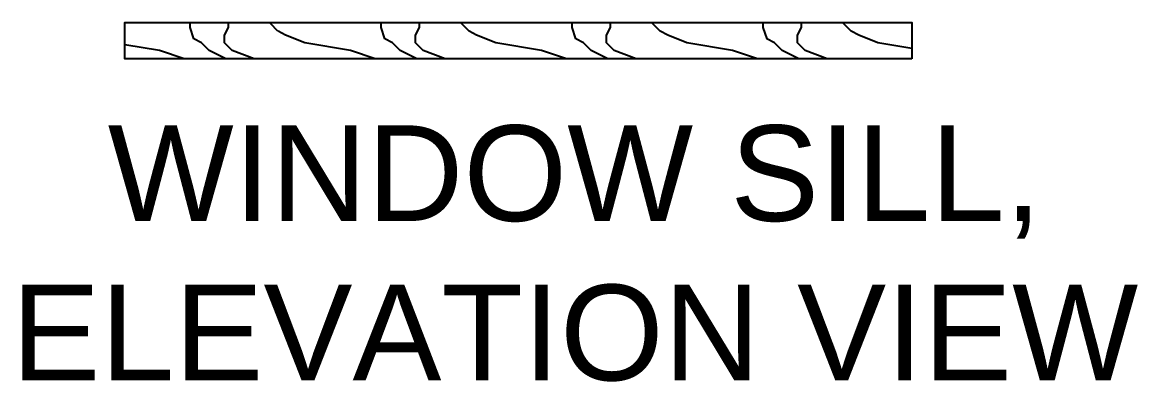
# Model space of a CAD drawing. Extents: x 6298 to 37851, y 8111 to 44134.
# Drawn here: x 10795 to 11963, y 13257 to 13633 of the extents above; entities that cross this region are included whole.
import ezdxf

# ---------------------------------------------------------------- set-up
doc = ezdxf.new("R2010")
doc.units = 0
doc.header["$MEASUREMENT"] = 0
doc.set_wipeout_variables(frame=1)
for name, color, linetype in [('A-DIMENSIONS', 30, 'Continuous'), ('A-Hatch', 8, 'Continuous'), ('AR-Jambs', 3, 'Continuous')]:
    doc.layers.add(name, color=color, linetype=linetype)
doc.styles.get("Standard").update_dxf_attribs({"font": 'arial.ttf'})

msp = doc.modelspace()

# ---------------------------------------------------------------- texts
at = {"layer": 'A-DIMENSIONS', "insert": (11373.1, 13525), "char_height": 100, "attachment_point": 2}
msp.add_mtext_dynamic_manual_height_columns('WINDOW SILL, ELEVATION VIEW', width=1221.915, gutter_width=1, heights=[0], dxfattribs=at)

# ---------------------------------------------------------------- wipeouts: each hides what was drawn before it
msp.add_wipeout([(11726.2, 13632.7), (11726.2, 13594.7), (10902.2, 13594.7), (10902.2, 13632.7)]).dxf.layer = 'AR-Jambs'

# ---------------------------------------------------------------- next in the draw order: hatches: boundary and pattern name
at = {"layer": 'A-Hatch'}
h = msp.add_hatch(dxfattribs=at)
h.set_pattern_fill('HWOD20E1', color=256, scale=4, pattern_type=2)
h.set_pattern_definition([(14.03624, (-210109.72, 93891.21), (2e-07, 200), [32.98484, -791.6363]), (14.03624, (-209909.72, 93891.21), (2e-07, 200), [32.98484, -791.6363]), (14.03624, (-209709.72, 93891.21), (2e-07, 200), [32.98484, -791.6363]), (14.03624, (-209509.72, 93891.21), (2e-07, 200), [32.98484, -791.6363]), (18.43495, (-210077.72, 93899.21), (3e-07, 200), [37.94733, -594.5082]), (18.43495, (-209877.72, 93899.21), (3e-07, 200), [37.94733, -594.5082]), (18.43495, (-209677.72, 93899.21), (3e-07, 200), [37.94733, -594.5082]), (21.80141, (-210041.72, 93911.21), (-5e-06, 200), [21.5407, -1055.4923]), (21.80141, (-209841.72, 93911.21), (-5e-06, 200), [21.5407, -1055.4923]), (21.80141, (-209641.72, 93911.21), (-5e-06, 200), [21.5407, -1055.4923]), (21.80141, (-209441.72, 93911.21), (-5e-06, 200), [21.5407, -1055.4923]), (21.80141, (-209241.72, 93911.21), (-5e-06, 200), [21.5407, -1055.4923]), (63.43495, (-210021.72, 93919.21), (-3e-06, 199.999995), [8.94427, -438.26932]), (90, (-210017.72, 93927.21), (-200, 1e-14), [8, -192]), (153.43495, (-210017.72, 93935.21), (1e-05, 200), [8.94427, -438.26932]), (153.43495, (-209817.72, 93935.21), (1e-05, 200), [8.94427, -438.26932]), (90, (-210025.72, 93939.21), (-200, 1e-14), [8, -192]), (45, (-210025.72, 93947.21), (1e-14, 200), [5.65685, -277.18585]), (45, (-210021.72, 93951.21), (1e-14, 200), [5.65685, -277.18585]), (90, (-210017.72, 93955.21), (-200, 1e-14), [4, -196]), (146.30994, (-210017.72, 93959.21), (-1e-05, 200), [14.4222, -706.68805]), (146.30994, (-209817.72, 93959.21), (-1e-05, 200), [14.4222, -706.68805]), (146.30994, (-209617.72, 93959.21), (-1e-05, 200), [14.4222, -706.68805]), (168.69008, (-210029.72, 93967.21), (-2e-05, 200), [20.3961, -999.4078]), (168.69008, (-209829.72, 93967.21), (-2e-05, 200), [20.3961, -999.4078]), (168.69008, (-209629.72, 93967.21), (-2e-05, 200), [20.3961, -999.4078]), (168.69008, (-209429.72, 93967.21), (-2e-05, 200), [20.3961, -999.4078]), (168.69008, (-209229.72, 93967.21), (-2e-05, 200), [20.3961, -999.4078]), (171.86989, (-210049.72, 93971.21), (2e-05, 200), [28.2843, -1385.9293]), (171.86989, (-209849.72, 93971.21), (2e-05, 200), [28.2843, -1385.9293]), (171.86989, (-209649.72, 93971.21), (2e-05, 200), [28.2843, -1385.9293]), (171.86989, (-209449.72, 93971.21), (2e-05, 200), [28.2843, -1385.9293]), (171.86989, (-209249.72, 93971.21), (2e-05, 200), [28.2843, -1385.9293]), (171.86989, (-209049.72, 93971.21), (2e-05, 200), [28.2843, -1385.9293]), (171.86989, (-208849.72, 93971.21), (2e-05, 200), [28.2843, -1385.9293]), (172.87498, (-210077.72, 93975.21), (-2e-06, 200), [32.249, -1580.2025]), (172.87498, (-209877.72, 93975.21), (-2e-06, 200), [32.249, -1580.2025]), (172.87498, (-209677.72, 93975.21), (-2e-06, 200), [32.249, -1580.2025]), (172.87498, (-209477.72, 93975.21), (-2e-06, 200), [32.249, -1580.2025]), (172.87498, (-209277.72, 93975.21), (-2e-06, 200), [32.249, -1580.2025]), (172.87498, (-209077.72, 93975.21), (-2e-06, 200), [32.249, -1580.2025]), (172.87498, (-208877.72, 93975.21), (-2e-06, 200), [32.249, -1580.2025]), (172.87498, (-208677.72, 93975.21), (-2e-06, 200), [32.249, -1580.2025]), (20.85446, (-210109.72, 93863.21), (-1e-06, 200), [89.8888, -4404.5522]), (20.85446, (-209909.72, 93863.21), (-1e-06, 200), [89.8888, -4404.5522]), (20.85446, (-209709.72, 93863.21), (-1e-06, 200), [89.8888, -4404.5522]), (20.85446, (-209509.72, 93863.21), (-1e-06, 200), [89.8888, -4404.5522]), (20.85446, (-209309.72, 93863.21), (-1e-06, 200), [89.8888, -4404.5522]), (20.85446, (-209109.72, 93863.21), (-1e-06, 200), [89.8888, -4404.5522]), (20.85446, (-208909.72, 93863.21), (-1e-06, 200), [89.8888, -4404.5522]), (20.85446, (-208709.72, 93863.21), (-1e-06, 200), [89.8888, -4404.5522]), (20.85446, (-208509.72, 93863.21), (-1e-06, 200), [89.8888, -4404.5522]), (20.85446, (-208309.72, 93863.21), (-1e-06, 200), [89.8888, -4404.5522]), (20.85446, (-208109.72, 93863.21), (-1e-06, 200), [89.8888, -4404.5522]), (20.85446, (-207909.72, 93863.21), (-1e-06, 200), [89.8888, -4404.5522]), (20.85446, (-207709.72, 93863.21), (-1e-06, 200), [89.8888, -4404.5522]), (20.85446, (-207509.72, 93863.21), (-1e-06, 200), [89.8888, -4404.5522]), (20.85446, (-207309.72, 93863.21), (-1e-06, 200), [89.8888, -4404.5522]), (20.85446, (-207109.72, 93863.21), (-1e-06, 200), [89.8888, -4404.5522]), (20.85446, (-206909.72, 93863.21), (-1e-06, 200), [89.8888, -4404.5522]), (20.85446, (-206709.72, 93863.21), (-1e-06, 200), [89.8888, -4404.5522]), (20.85446, (-206509.72, 93863.21), (-1e-06, 200), [89.8888, -4404.5522]), (20.85446, (-206309.72, 93863.21), (-1e-06, 200), [89.8888, -4404.5522]), (20.85446, (-206109.72, 93863.21), (-1e-06, 200), [89.8888, -4404.5522]), (23.96249, (-210025.72, 93895.21), (-7e-06, 200), [39.3954, -1930.3761]), (23.96249, (-209825.72, 93895.21), (-7e-06, 200), [39.3954, -1930.3761]), (23.96249, (-209625.72, 93895.21), (-7e-06, 200), [39.3954, -1930.3761]), (23.96249, (-209425.72, 93895.21), (-7e-06, 200), [39.3954, -1930.3761]), (23.96249, (-209225.72, 93895.21), (-7e-06, 200), [39.3954, -1930.3761]), (23.96249, (-209025.72, 93895.21), (-7e-06, 200), [39.3954, -1930.3761]), (23.96249, (-208825.72, 93895.21), (-7e-06, 200), [39.3954, -1930.3761]), (23.96249, (-208625.72, 93895.21), (-7e-06, 200), [39.3954, -1930.3761]), (23.96249, (-208425.72, 93895.21), (-7e-06, 200), [39.3954, -1930.3761]), (63.43495, (-209989.72, 93911.21), (-3e-06, 199.999995), [8.94427, -438.26932]), (108.434952, (-209985.717, 93919.21), (-9e-06, 200.000005), [12.64911, -619.8064]), (108.434952, (-209989.717, 93931.21), (-9e-06, 200.000005), [12.64911, -619.8064]), (45, (-209993.72, 93943.21), (1e-14, 200), [16.97056, -265.87216]), (71.565048, (-209981.717, 93955.21), (6e-06, 200.000006), [12.64911, -619.8064]), (135, (-209977.72, 93967.21), (1e-14, 200), [11.3137, -271.529]), (143.1301, (-209985.72, 93975.21), (-5e-07, 200), [20, -980]), (143.1301, (-209785.72, 93975.21), (-5e-07, 200), [20, -980]), (143.1301, (-209585.72, 93975.21), (-5e-07, 200), [20, -980]), (143.1301, (-209385.72, 93975.21), (-5e-07, 200), [20, -980]), (170.53767, (-210001.72, 93987.21), (2e-05, 200), [24.3311, -1192.2214]), (170.53767, (-209801.72, 93987.21), (2e-05, 200), [24.3311, -1192.2214]), (170.53767, (-209601.72, 93987.21), (2e-05, 200), [24.3311, -1192.2214]), (170.53767, (-209401.72, 93987.21), (2e-05, 200), [24.3311, -1192.2214]), (170.53767, (-209201.72, 93987.21), (2e-05, 200), [24.3311, -1192.2214]), (170.53767, (-209001.72, 93987.21), (2e-05, 200), [24.3311, -1192.2214]), (161.56505, (-210025.72, 93991.21), (1e-05, 200), [37.94733, -594.5082]), (161.56505, (-209825.72, 93991.21), (1e-05, 200), [37.94733, -594.5082]), (161.56505, (-209625.72, 93991.21), (1e-05, 200), [37.94733, -594.5082]), (170.53767, (-210061.72, 94003.21), (2e-05, 200), [48.6621, -1167.8904]), (170.53767, (-209861.72, 94003.21), (2e-05, 200), [48.6621, -1167.8904]), (170.53767, (-209661.72, 94003.21), (2e-05, 200), [48.6621, -1167.8904]), (170.53767, (-209461.72, 94003.21), (2e-05, 200), [48.6621, -1167.8904]), (170.53767, (-209261.72, 94003.21), (2e-05, 200), [48.6621, -1167.8904]), (170.53767, (-209061.72, 94003.21), (2e-05, 200), [48.6621, -1167.8904]), (116.56505, (-210029.72, 93843.21), (-1e-05, 200.000006), [8.94427, -438.26932]), (135, (-210033.72, 93851.21), (1e-14, 200), [11.3137, -271.529]), (63.43495, (-210041.72, 93859.21), (-3e-06, 199.999995), [8.94427, -438.26932]), (33.69007, (-210037.72, 93867.21), (7e-06, 199.99999), [28.8444, -692.26587]), (33.69007, (-209837.72, 93867.21), (7e-06, 199.99999), [28.8444, -692.26587]), (33.69007, (-209637.72, 93867.21), (7e-06, 199.99999), [28.8444, -692.26587]), (26.56505, (-210013.72, 93883.21), (4e-06, 200), [35.7771, -411.4365]), (26.56505, (-209813.72, 93883.21), (4e-06, 200), [35.7771, -411.4365]), (15.9454, (-209981.72, 93899.21), (-3e-07, 200), [29.1204, -1426.9015]), (15.9454, (-209781.72, 93899.21), (-3e-07, 200), [29.1204, -1426.9015]), (15.9454, (-209581.72, 93899.21), (-3e-07, 200), [29.1204, -1426.9015]), (15.9454, (-209381.72, 93899.21), (-3e-07, 200), [29.1204, -1426.9015]), (15.9454, (-209181.72, 93899.21), (-3e-07, 200), [29.1204, -1426.9015]), (15.9454, (-208981.72, 93899.21), (-3e-07, 200), [29.1204, -1426.9015]), (15.9454, (-208781.72, 93899.21), (-3e-07, 200), [29.1204, -1426.9015]), (8.1301, (-209953.72, 93907.21), (5e-07, 200), [28.2843, -1385.9293]), (8.1301, (-209753.72, 93907.21), (5e-07, 200), [28.2843, -1385.9293]), (8.1301, (-209553.72, 93907.21), (5e-07, 200), [28.2843, -1385.9293]), (8.1301, (-209353.72, 93907.21), (5e-07, 200), [28.2843, -1385.9293]), (8.1301, (-209153.72, 93907.21), (5e-07, 200), [28.2843, -1385.9293]), (8.1301, (-208953.72, 93907.21), (5e-07, 200), [28.2843, -1385.9293]), (8.1301, (-208753.72, 93907.21), (5e-07, 200), [28.2843, -1385.9293]), (14.03624, (-209925.72, 93911.21), (2e-07, 200), [16.4924, -808.1287]), (14.03624, (-209725.72, 93911.21), (2e-07, 200), [16.4924, -808.1287]), (14.03624, (-209525.72, 93911.21), (2e-07, 200), [16.4924, -808.1287]), (14.03624, (-209325.72, 93911.21), (2e-07, 200), [16.4924, -808.1287]), (270, (-210029.72, 93843.21), (200, 1e-14), [4, -196]), (164.74489, (-209909.72, 93979.21), (-4e-06, 200), [45.607, -2234.7439]), (164.74489, (-209709.72, 93979.21), (-4e-06, 200), [45.607, -2234.7439]), (164.74489, (-209509.72, 93979.21), (-4e-06, 200), [45.607, -2234.7439]), (164.74489, (-209309.72, 93979.21), (-4e-06, 200), [45.607, -2234.7439]), (164.74489, (-209109.72, 93979.21), (-4e-06, 200), [45.607, -2234.7439]), (164.74489, (-208909.72, 93979.21), (-4e-06, 200), [45.607, -2234.7439]), (164.74489, (-208709.72, 93979.21), (-4e-06, 200), [45.607, -2234.7439]), (164.74489, (-208509.72, 93979.21), (-4e-06, 200), [45.607, -2234.7439]), (164.74489, (-208309.72, 93979.21), (-4e-06, 200), [45.607, -2234.7439]), (164.74489, (-208109.72, 93979.21), (-4e-06, 200), [45.607, -2234.7439]), (164.74489, (-207909.72, 93979.21), (-4e-06, 200), [45.607, -2234.7439]), (159.44395, (-209953.72, 93991.21), (-2e-05, 200), [34.176, -1674.6248]), (159.44395, (-209753.72, 93991.21), (-2e-05, 200), [34.176, -1674.6248]), (159.44395, (-209553.72, 93991.21), (-2e-05, 200), [34.176, -1674.6248]), (159.44395, (-209353.72, 93991.21), (-2e-05, 200), [34.176, -1674.6248]), (159.44395, (-209153.72, 93991.21), (-2e-05, 200), [34.176, -1674.6248]), (159.44395, (-208953.72, 93991.21), (-2e-05, 200), [34.176, -1674.6248]), (159.44395, (-208753.72, 93991.21), (-2e-05, 200), [34.176, -1674.6248]), (159.44395, (-208553.72, 93991.21), (-2e-05, 200), [34.176, -1674.6248]), (135, (-209985.72, 94003.21), (1e-14, 200), [11.3137, -271.529]), (90, (-209993.72, 94011.21), (-200, 1e-14), [8, -192]), (63.43495, (-209993.72, 94019.21), (-3e-06, 199.999995), [8.94427, -438.26932]), (90, (-209989.72, 94027.21), (-200, 1e-14), [8, -192]), (90, (-209989.72, 94035.21), (-200, 1e-14), [4, -196]), (9.46232, (-210109.72, 93915.21), (2e-06, 200), [24.3311, -1192.2214]), (9.46232, (-209909.72, 93915.21), (2e-06, 200), [24.3311, -1192.2214]), (9.46232, (-209709.72, 93915.21), (2e-06, 200), [24.3311, -1192.2214]), (9.46232, (-209509.72, 93915.21), (2e-06, 200), [24.3311, -1192.2214]), (9.46232, (-209309.72, 93915.21), (2e-06, 200), [24.3311, -1192.2214]), (9.46232, (-209109.72, 93915.21), (2e-06, 200), [24.3311, -1192.2214]), (21.80141, (-210085.72, 93919.21), (-5e-06, 200), [21.5407, -1055.4923]), (21.80141, (-209885.72, 93919.21), (-5e-06, 200), [21.5407, -1055.4923]), (21.80141, (-209685.72, 93919.21), (-5e-06, 200), [21.5407, -1055.4923]), (21.80141, (-209485.72, 93919.21), (-5e-06, 200), [21.5407, -1055.4923]), (21.80141, (-209285.72, 93919.21), (-5e-06, 200), [21.5407, -1055.4923]), (45, (-210065.72, 93927.21), (1e-14, 200), [11.3137, -271.529]), (108.434952, (-210057.717, 93935.21), (-9e-06, 200.000005), [12.64911, -619.8064]), (153.43495, (-210061.72, 93947.21), (1e-05, 200), [17.88854, -429.32504]), (153.43495, (-209861.72, 93947.21), (1e-05, 200), [17.88854, -429.32504]), (165.96376, (-210077.72, 93955.21), (5e-06, 200), [16.4924, -808.1287]), (165.96376, (-209877.72, 93955.21), (5e-06, 200), [16.4924, -808.1287]), (165.96376, (-209677.72, 93955.21), (5e-06, 200), [16.4924, -808.1287]), (165.96376, (-209477.72, 93955.21), (5e-06, 200), [16.4924, -808.1287]), (165.96376, (-210093.72, 93959.21), (5e-06, 200), [16.4924, -808.1287]), (165.96376, (-209893.72, 93959.21), (5e-06, 200), [16.4924, -808.1287]), (165.96376, (-209693.72, 93959.21), (5e-06, 200), [16.4924, -808.1287]), (165.96376, (-209493.72, 93959.21), (5e-06, 200), [16.4924, -808.1287]), (158.19859, (-209909.72, 94011.21), (-2e-05, 200), [21.5407, -1055.4923]), (158.19859, (-209709.72, 94011.21), (-2e-05, 200), [21.5407, -1055.4923]), (158.19859, (-209509.72, 94011.21), (-2e-05, 200), [21.5407, -1055.4923]), (158.19859, (-209309.72, 94011.21), (-2e-05, 200), [21.5407, -1055.4923]), (158.19859, (-209109.72, 94011.21), (-2e-05, 200), [21.5407, -1055.4923]), (153.43495, (-209929.72, 94019.21), (1e-05, 200), [8.94427, -438.26932]), (153.43495, (-209729.72, 94019.21), (1e-05, 200), [8.94427, -438.26932]), (135, (-209937.72, 94023.21), (1e-14, 200), [11.3137, -271.529]), (90, (-209945.72, 94031.21), (-200, 1e-14), [4, -196]), (45, (-209945.72, 94035.21), (1e-14, 200), [5.65685, -277.18585]), (165.96376, (-209909.72, 93963.21), (5e-06, 200), [32.98484, -791.6363]), (165.96376, (-209709.72, 93963.21), (5e-06, 200), [32.98484, -791.6363]), (165.96376, (-209509.72, 93963.21), (5e-06, 200), [32.98484, -791.6363]), (165.96376, (-209309.72, 93963.21), (5e-06, 200), [32.98484, -791.6363]), (161.56505, (-209941.72, 93971.21), (1e-05, 200), [25.2982, -607.1573]), (161.56505, (-209741.72, 93971.21), (1e-05, 200), [25.2982, -607.1573]), (161.56505, (-209541.72, 93971.21), (1e-05, 200), [25.2982, -607.1573]), (149.03624, (-209965.72, 93979.21), (1e-05, 200), [23.3238, -1142.8666]), (149.03624, (-209765.72, 93979.21), (1e-05, 200), [23.3238, -1142.8666]), (149.03624, (-209565.72, 93979.21), (1e-05, 200), [23.3238, -1142.8666]), (149.03624, (-209365.72, 93979.21), (1e-05, 200), [23.3238, -1142.8666]), (149.03624, (-209165.72, 93979.21), (1e-05, 200), [23.3238, -1142.8666]), (153.43495, (-209985.72, 93991.21), (1e-05, 200), [26.8328, -420.38077]), (153.43495, (-209785.72, 93991.21), (1e-05, 200), [26.8328, -420.38077]), (135, (-210009.72, 94003.21), (1e-14, 200), [11.3137, -271.529]), (153.43495, (-210017.72, 94011.21), (1e-05, 200), [8.94427, -438.26932]), (153.43495, (-209817.72, 94011.21), (1e-05, 200), [8.94427, -438.26932]), (108.434952, (-210025.717, 94015.21), (-9e-06, 200.000005), [12.64911, -619.8064]), (90, (-210029.72, 94027.21), (-200, 1e-14), [12, -188]), (195.94539, (-209909.72, 93891.21), (2e-05, 200), [29.1204, -1426.9015]), (195.94539, (-209709.72, 93891.21), (2e-05, 200), [29.1204, -1426.9015]), (195.94539, (-209509.72, 93891.21), (2e-05, 200), [29.1204, -1426.9015]), (195.94539, (-209309.72, 93891.21), (2e-05, 200), [29.1204, -1426.9015]), (195.94539, (-209109.72, 93891.21), (2e-05, 200), [29.1204, -1426.9015]), (195.94539, (-208909.72, 93891.21), (2e-05, 200), [29.1204, -1426.9015]), (195.94539, (-208709.72, 93891.21), (2e-05, 200), [29.1204, -1426.9015]), (206.56506, (-209937.72, 93883.21), (-3e-05, 200), [8.94427, -438.26932]), (206.56506, (-209737.72, 93883.21), (-3e-05, 200), [8.94427, -438.26932]), (180, (-209909.72, 93863.21), (-2e-14, -200), [8, -192]), (90, (-209989.72, 93839.21), (-200, 1e-14), [12, -188]), (45, (-209989.72, 93851.21), (1e-14, 200), [5.65685, -277.18585]), (45, (-209985.72, 93855.21), (1e-14, 200), [11.3137, -271.529]), (0, (-209977.72, 93863.21), (0, 200), [12, -188]), (18.43495, (-209965.72, 93863.21), (3e-07, 200), [12.6491, -619.8064]), (18.43495, (-209765.72, 93863.21), (3e-07, 200), [12.6491, -619.8064]), (18.43495, (-209565.72, 93863.21), (3e-07, 200), [12.6491, -619.8064]), (90, (-209953.72, 93867.21), (-200, 1e-14), [8, -192]), (26.56505, (-209953.72, 93875.21), (4e-06, 200), [8.94427, -438.26932]), (26.56505, (-209753.72, 93875.21), (4e-06, 200), [8.94427, -438.26932]), (45, (-209941.72, 93839.21), (1e-14, 200), [5.65685, -277.18585]), (26.56505, (-209937.72, 93843.21), (4e-06, 200), [8.94427, -438.26932]), (26.56505, (-209737.72, 93843.21), (4e-06, 200), [8.94427, -438.26932]), (26.56505, (-209929.72, 93847.21), (4e-06, 200), [8.94427, -438.26932]), (26.56505, (-209729.72, 93847.21), (4e-06, 200), [8.94427, -438.26932]), (90, (-209921.72, 93851.21), (-200, 1e-14), [4, -196]), (90, (-209921.72, 93855.21), (-200, 1e-14), [4, -196]), (45, (-209921.72, 93859.21), (1e-14, 200), [5.65685, -277.18585])])
h.paths.add_polyline_path([(10902.2, 13594.7), (11726.2, 13594.7), (11726.2, 13632.7), (10902.2, 13632.7)])

# ---------------------------------------------------------------- next in the draw order: linework, layer by layer
at = {"layer": 'AR-Jambs'}
msp.add_lwpolyline([(11726.2, 13594.7), (10902.2, 13594.7), (10902.2, 13632.7), (11726.2, 13632.7)], close=True, dxfattribs=at)

doc.saveas('drawing.dxf')
